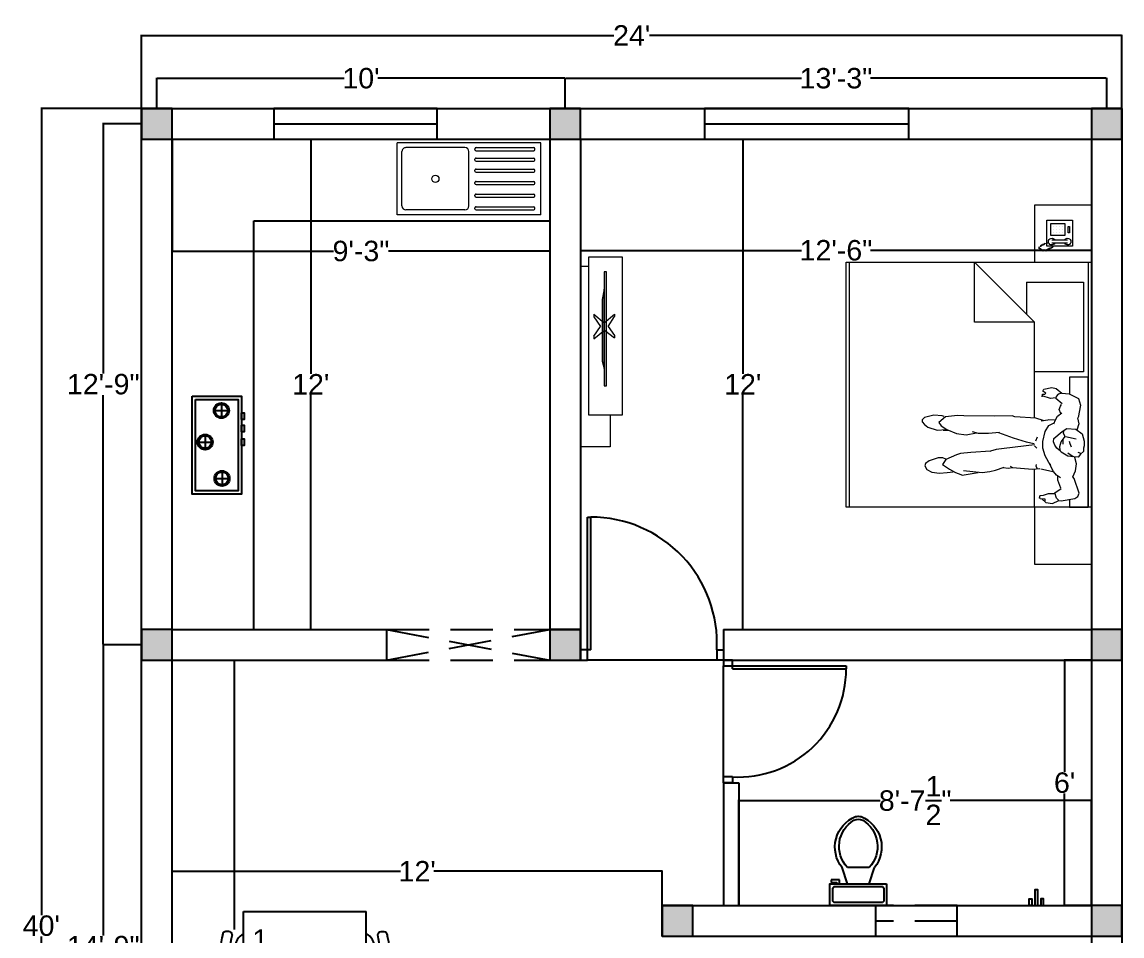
# Model space of a CAD drawing. Header units: inches. Extents: x 131529 to 132823, y 302501 to 303141.
# Drawn here: x 132171.9 to 132494.9, y 302839.6 to 303108 of the extents above; entities that cross this region are included whole.
import ezdxf

# ---------------------------------------------------------------- set-up
doc = ezdxf.new("R2010")
doc.units = ezdxf.units.IN
doc.header["$LTSCALE"] = 50
doc.header["$MEASUREMENT"] = 0
doc.header["$PDMODE"] = 34
doc.header["$PDSIZE"] = -1
doc.linetypes.add('HIDDEN', pattern=[0.375, 0.25, -0.125])
for name, color, linetype in [('column-1', 1, 'Continuous'), ('HATCH', 6, 'Continuous'), ('NOI THAT', 42, 'Continuous'), ('window-1', 32, 'Continuous')]:
    doc.layers.add(name, color=color, linetype=linetype)
for name, color, linetype, lineweight in [('FIXT', 204, 'Continuous', 0), ('FUR', 32, 'Continuous', 15), ('wall', 7, 'Continuous', 30), ('window', 150, 'Continuous', 13)]:
    doc.layers.add(name, color=color, linetype=linetype, lineweight=lineweight)
doc.styles.get("Standard").update_dxf_attribs({"font": 'arial.ttf'})
doc.dimstyles.get("Standard").update_dxf_attribs({"dimtxt": 6, "dimasz": 0.18, "dimexe": 0.18, "dimexo": 0.0625, "dimgap": 0.09, "dimtad": 0, "dimtih": 1, "dimtoh": 1, "dimdec": 1, "dimzin": 0, "dimdsep": 46, "dimlunit": 4, "dimtxsty": 'Standard', "dimcen": 0.09, "dimadec": 0, "dimazin": 0, "dimtfac": 1, "dimtdec": 1, "dimtofl": 0, "dimtmove": 0, "dimatfit": 3, "dimfxl": 1, "dimtolj": 1, "dimtzin": 0, "dimarcsym": 0})

# ---------------------------------------------------------------- blocks, each defined once
blk = doc.blocks.new('*D11')
at = {"color": 0, "lineweight": -2, "transparency": 16777216}
for p, q in [((132206.93, 303082.66), (132206.93, 303104.21)), ((132207.11, 303104.03), (132345.7, 303104.03)), ((132494.75, 303104.03), (132356.16, 303104.03)), ((132494.93, 303082.66), (132494.93, 303104.21))]:
    blk.add_line(p, q, dxfattribs=at)
at = {"color": 0, "transparency": 16777216}
for points in [[(132207.11, 303104.06), (132207.11, 303104), (132206.93, 303104.03)], [(132494.75, 303104.06), (132494.75, 303104), (132494.93, 303104.03)]]:
    blk.add_solid(points, dxfattribs=at)
at = {"layer": 'Defpoints', "color": 0, "transparency": 16777216}
for p in [(132206.93, 303104.03), (132206.93, 303082.59), (132494.93, 303082.59)]:
    blk.add_point(p, dxfattribs=at)
at = {"color": 0, "transparency": 16777216, "insert": (132350.93, 303104.03), "char_height": 6, "attachment_point": 5}
blk.add_mtext("\\A1;24'", dxfattribs=at)
blk = doc.blocks.new('*D12')
at = {"color": 0, "lineweight": -2, "transparency": 16777216}
for p, q in [((132206.87, 303082.59), (132177.37, 303082.59)), ((132177.55, 303082.41), (132177.55, 302845.75)), ((132177.55, 302602.77), (132177.55, 302839.44)), ((132206.87, 302602.59), (132177.37, 302602.59))]:
    blk.add_line(p, q, dxfattribs=at)
at = {"color": 0, "transparency": 16777216}
for points in [[(132177.52, 303082.41), (132177.58, 303082.41), (132177.55, 303082.59)], [(132177.52, 302602.77), (132177.58, 302602.77), (132177.55, 302602.59)]]:
    blk.add_solid(points, dxfattribs=at)
at = {"layer": 'Defpoints', "color": 0, "transparency": 16777216}
for p in [(132206.93, 303082.59), (132177.55, 302602.59), (132206.93, 302602.59)]:
    blk.add_point(p, dxfattribs=at)
at = {"color": 0, "transparency": 16777216, "insert": (132177.55, 302842.59), "char_height": 6, "attachment_point": 5}
blk.add_mtext("\\A1;40'", dxfattribs=at)
blk = doc.blocks.new('c-1')
at = {"true_color": 0x2776bb}
h = blk.add_hatch(color=152, dxfattribs=at)
h.dxf.hatch_style = 1
h.paths.add_polyline_path([(132531.54, 303002.83), (132522.54, 303002.83), (132522.54, 302993.83), (132531.54, 302993.83)])
at = {"layer": 'column-1'}
blk.add_lwpolyline([(132522.54, 303002.83), (132522.54, 302993.83), (132531.54, 302993.83), (132531.54, 303002.83), (132522.54, 303002.83)], dxfattribs=at)
blk = doc.blocks.new('w-1')
at = {"layer": 'window'}
for p, q in [((132593.25, 303036.58), (132545.25, 303036.58)), ((132593.25, 303036.38), (132545.25, 303036.38))]:
    blk.add_line(p, q, dxfattribs=at)
at = {"layer": 'window-1'}
for p, q in [((132545.25, 303041.08), (132545.25, 303032.08)), ((132593.25, 303041.08), (132545.25, 303041.08)), ((132593.25, 303032.08), (132593.25, 303041.08)), ((132545.25, 303032.08), (132593.25, 303032.08))]:
    blk.add_line(p, q, dxfattribs=at)
blk = doc.blocks.new('w-2')
at = {"layer": 'window'}
for p, q in [((132432.31, 303078.09), (132372.31, 303078.09)), ((132432.31, 303077.89), (132372.31, 303077.89))]:
    blk.add_line(p, q, dxfattribs=at)
at = {"layer": 'window-1'}
for p, q in [((132372.31, 303082.59), (132372.31, 303073.59)), ((132432.31, 303082.59), (132372.31, 303082.59)), ((132432.31, 303073.59), (132432.31, 303082.59)), ((132372.31, 303073.59), (132432.31, 303073.59))]:
    blk.add_line(p, q, dxfattribs=at)
blk = doc.blocks.new('v-1')
at = {"layer": 'window', "linetype": 'HIDDEN'}
for p, q in [((132593.25, 302942.29), (132569.25, 302942.29)), ((132593.25, 302942.09), (132569.25, 302942.09))]:
    blk.add_line(p, q, dxfattribs=at)
at = {"layer": 'window-1', "linetype": 'HIDDEN'}
for p, q in [((132569.25, 302946.79), (132569.25, 302937.79)), ((132593.25, 302946.79), (132569.25, 302946.79)), ((132593.25, 302937.79), (132593.25, 302946.79)), ((132569.25, 302937.79), (132593.25, 302937.79))]:
    blk.add_line(p, q, dxfattribs=at)
blk = doc.blocks.new('A$C8c4a38e5')
blk.add_blockref('v-1', (-132593.25, -302937.79))
blk = doc.blocks.new('*U10')
for p, q in [((9.5, -6), (9.5, -2)), ((-8, -8.5), (-8, -8)), ((-7, -8), (-7, -9.5)), ((-4, -8), (-6, -14)), ((4, -8), (6, -14)), ((-10, -8.5), (-8, -8.5)), ((-10, -9.5), (-10, -8.5)), ((-7, -9.5), (-10, -9.5)), ((4, -14), (-4, -14))]:
    blk.add_line(p, q)
blk.add_lwpolyline([(10.5, -8), (10.5, 0), (-10.5, 0), (-10.5, -8)], close=True)
for points in [[(-9.5, -2), (-9.5, -6)], [(8.5, -1), (-8.5, -1)], [(-8.5, -7), (8.5, -7)]]:
    blk.add_lwpolyline(points)
for centre, radius, start, end in [((-8.62, -1.88), 0.884, 81.8699, 188.1301), ((8.62, -1.88), 0.884, 351.8699, 98.1301), ((-8.62, -6.12), 0.884, 171.8699, 278.1301), ((8.62, -6.12), 0.884, 261.8699, 8.1301), ((3.52, -21.58), 12.17, 141.4691, 247.9714), ((4.2, -21.82), 11.33, 136.3677, 238.9468), ((-3.52, -21.58), 12.17, 292.0284, 38.5307), ((-4.2, -21.82), 11.33, 301.053, 43.6321), ((0, -27.88), 4, 245.7318, 294.2682), ((0, -29), 4, 254.8605, 285.1395)]:
    blk.add_arc(centre, radius, start, end)
blk = doc.blocks.new('D1')
at = {"color": 51, "true_color": 0xf7f281}
for p, q in [((-586.56, 32830.65), (-586.56, 32831.65)), ((-586.56, 32831.65), (-584.56, 32831.65)), ((-586.56, 32828.65), (-586.56, 32830.65)), ((-584.56, 32831.65), (-546.56, 32831.65)), ((-584.56, 32828.65), (-584.56, 32831.65)), ((-546.56, 32831.65), (-546.56, 32828.65)), ((-544.56, 32831.65), (-546.56, 32831.65)), ((-544.56, 32830.65), (-544.56, 32831.65)), ((-544.56, 32828.65), (-544.56, 32830.65)), ((-584.56, 32828.65), (-586.56, 32828.65)), ((-547.56, 32828.65), (-547.56, 32789.65)), ((-547.56, 32828.65), (-546.56, 32828.65)), ((-546.56, 32828.65), (-544.56, 32828.65)), ((-546.56, 32828.65), (-546.56, 32789.65)), ((-546.56, 32789.65), (-547.56, 32789.65))]:
    blk.add_line(p, q, dxfattribs=at)
blk.add_arc((-547.56, 32826.7), 37.05, 176.9851, 270, dxfattribs=at)
blk = doc.blocks.new('GFDB')
at = {"color": 0, "linetype": 'Continuous'}
for p, q in [((11360.93, 3800.72), (11360.93, 3800.72)), ((11363.74, 3800.72), (11363.74, 3800.72)), ((11366.55, 3800.72), (11366.55, 3800.72)), ((11369.37, 3800.72), (11369.37, 3800.72)), ((11372.18, 3800.72), (11372.18, 3800.72)), ((11374.99, 3800.72), (11374.99, 3800.72))]:
    blk.add_line(p, q, dxfattribs=at)
at = {"layer": 'HATCH', "linetype": 'Continuous'}
for p, q in [((11359.52, 3800.01), (11359.52, 3800.01)), ((11362.33, 3800.01), (11362.33, 3800.01)), ((11365.15, 3800.01), (11365.15, 3800.01)), ((11367.96, 3800.01), (11367.96, 3800.01)), ((11370.77, 3800.01), (11370.77, 3800.01)), ((11373.58, 3800.01), (11373.58, 3800.01)), ((11360.93, 3799.31), (11360.93, 3799.31)), ((11362.33, 3798.61), (11362.33, 3798.61)), ((11363.74, 3799.31), (11363.74, 3799.31)), ((11365.15, 3798.61), (11365.15, 3798.61)), ((11366.55, 3799.31), (11366.55, 3799.31)), ((11367.96, 3798.61), (11367.96, 3798.61)), ((11369.37, 3799.31), (11369.37, 3799.31)), ((11370.77, 3798.61), (11370.77, 3798.61)), ((11372.18, 3799.31), (11372.18, 3799.31)), ((11373.58, 3798.61), (11373.58, 3798.61))]:
    blk.add_line(p, q, dxfattribs=at)
at = {"layer": 'NOI THAT', "linetype": 'Continuous'}
for p, q in [((11372.18, 3798.35), (11362.6, 3798.35)), ((11366.06, 3798.34), (11368.5, 3798.34)), ((11366.06, 3796.71), (11366.06, 3798.34)), ((11366.06, 3798.04), (11368.43, 3798.04)), ((11366.06, 3797.7), (11368.43, 3797.7)), ((11366.06, 3797.36), (11368.43, 3797.36)), ((11366.06, 3797.02), (11368.43, 3797.02)), ((11366.06, 3796.91), (11368.43, 3796.91)), ((11368.5, 3798.34), (11368.5, 3796.71)), ((11359.01, 3795.01), (11359.01, 3795.04)), ((11375.88, 3795.04), (11375.88, 3795.05))]:
    blk.add_line(p, q, dxfattribs=at)
for points in [[(11359.01, 3795.04), (11359, 3795.04, -0.414214), (11358.1, 3795.94), (11358.1, 3796.68, -0.414214), (11359, 3797.58)], [(11359, 3797.58), (11359.01, 3797.58, -0.414214)], [(11375.78, 3797.58, -0.414214), (11376.68, 3796.68), (11376.68, 3795.94, -0.414214), (11375.78, 3795.04)]]:
    blk.add_lwpolyline(points, format="xyb", dxfattribs=at)
for centre, radius, start, end in [((11362.6, 3802.85), 4.5, 208.5908, 270), ((11372.18, 3802.85), 4.5, 270, 331.4092), ((11367.39, 3834.51), 37.87, 257.1993, 282.8007), ((11367.37, 3831.35), 37.29, 257.0424, 283.4145)]:
    blk.add_arc(centre, radius, start, end, dxfattribs=at)
blk = doc.blocks.new('NGM')
at = {"color": 0, "linetype": 'Continuous'}
for p, q in [((11319.12, 4594.59), (11319.12, 4594.59)), ((11317.72, 4592.48), (11317.72, 4592.48)), ((11320.53, 4592.48), (11320.53, 4592.48)), ((11323.34, 4592.48), (11323.34, 4592.48)), ((11326.15, 4592.48), (11326.15, 4592.48)), ((11328.97, 4592.48), (11328.97, 4592.48)), ((11331.78, 4592.48), (11331.78, 4592.48)), ((11350.21, 4592.48), (11350.21, 4592.48)), ((11353.02, 4592.48), (11353.02, 4592.48)), ((11355.84, 4592.48), (11355.84, 4592.48)), ((11358.65, 4592.48), (11358.65, 4592.48)), ((11361.46, 4592.48), (11361.46, 4592.48)), ((11364.27, 4592.48), (11364.27, 4592.48)), ((11317.72, 4559.53), (11317.72, 4559.53)), ((11320.53, 4559.53), (11320.53, 4559.53)), ((11323.34, 4559.53), (11323.34, 4559.53)), ((11326.15, 4559.53), (11326.15, 4559.53)), ((11328.97, 4559.53), (11328.97, 4559.53)), ((11331.78, 4559.53), (11331.78, 4559.53)), ((11319.12, 4557.42), (11319.12, 4557.42))]:
    blk.add_line(p, q, dxfattribs=at)
at = {"layer": 'HATCH', "linetype": 'Continuous'}
for p, q in [((11319.12, 4593.18), (11319.12, 4593.18)), ((11320.53, 4593.89), (11320.53, 4593.89)), ((11321.93, 4594.59), (11321.93, 4594.59)), ((11321.93, 4593.18), (11321.93, 4593.18)), ((11323.34, 4593.89), (11323.34, 4593.89)), ((11324.75, 4594.59), (11324.75, 4594.59)), ((11324.75, 4593.18), (11324.75, 4593.18)), ((11326.15, 4593.89), (11326.15, 4593.89)), ((11327.56, 4594.59), (11327.56, 4594.59)), ((11327.56, 4593.18), (11327.56, 4593.18)), ((11328.97, 4593.89), (11328.97, 4593.89)), ((11330.37, 4594.59), (11330.37, 4594.59)), ((11330.37, 4593.18), (11330.37, 4593.18)), ((11331.78, 4593.89), (11331.78, 4593.89)), ((11333.18, 4593.18), (11333.18, 4593.18)), ((11348.81, 4593.18), (11348.81, 4593.18)), ((11350.21, 4593.89), (11350.21, 4593.89)), ((11351.62, 4594.59), (11351.62, 4594.59)), ((11351.62, 4593.18), (11351.62, 4593.18)), ((11353.02, 4593.89), (11353.02, 4593.89)), ((11354.43, 4594.59), (11354.43, 4594.59)), ((11354.43, 4593.18), (11354.43, 4593.18)), ((11355.84, 4593.89), (11355.84, 4593.89)), ((11357.24, 4594.59), (11357.24, 4594.59)), ((11357.24, 4593.18), (11357.24, 4593.18)), ((11358.65, 4593.89), (11358.65, 4593.89)), ((11360.06, 4594.59), (11360.06, 4594.59)), ((11360.06, 4593.18), (11360.06, 4593.18)), ((11361.46, 4593.89), (11361.46, 4593.89)), ((11362.87, 4594.59), (11362.87, 4594.59)), ((11362.87, 4593.18), (11362.87, 4593.18)), ((11319.12, 4558.82), (11319.12, 4558.82)), ((11320.53, 4558.12), (11320.53, 4558.12)), ((11321.93, 4558.82), (11321.93, 4558.82)), ((11323.34, 4558.12), (11323.34, 4558.12)), ((11324.75, 4558.82), (11324.75, 4558.82)), ((11326.15, 4558.12), (11326.15, 4558.12)), ((11327.56, 4558.82), (11327.56, 4558.82)), ((11328.97, 4558.12), (11328.97, 4558.12)), ((11330.37, 4558.82), (11330.37, 4558.82)), ((11331.78, 4558.12), (11331.78, 4558.12)), ((11333.18, 4558.82), (11333.18, 4558.82)), ((11321.93, 4557.42), (11321.93, 4557.42)), ((11324.75, 4557.42), (11324.75, 4557.42)), ((11327.56, 4557.42), (11327.56, 4557.42)), ((11330.37, 4557.42), (11330.37, 4557.42))]:
    blk.add_line(p, q, dxfattribs=at)
at = {"layer": 'NOI THAT', "linetype": 'Continuous'}
for p, q in [((11316.82, 4598.16), (11316.82, 4598.15)), ((11324.21, 4594.86), (11324.21, 4596.49)), ((11326.65, 4596.28), (11324.28, 4596.28)), ((11326.65, 4596.17), (11324.28, 4596.17)), ((11326.65, 4596.49), (11326.65, 4594.86)), ((11333.7, 4598.18), (11333.7, 4598.16)), ((11348.29, 4598.18), (11348.29, 4598.16)), ((11355.34, 4596.49), (11355.34, 4594.86)), ((11355.34, 4596.28), (11357.71, 4596.28)), ((11355.34, 4596.17), (11357.71, 4596.17)), ((11357.78, 4594.86), (11357.78, 4596.49)), ((11365.17, 4598.16), (11365.17, 4598.15)), ((11320.53, 4594.85), (11330.11, 4594.85)), ((11326.65, 4594.86), (11324.21, 4594.86)), ((11326.65, 4595.83), (11324.28, 4595.83)), ((11326.65, 4595.49), (11324.28, 4595.49)), ((11326.65, 4595.15), (11324.28, 4595.15)), ((11361.46, 4594.85), (11351.88, 4594.85)), ((11355.34, 4595.83), (11357.71, 4595.83)), ((11355.34, 4595.49), (11357.71, 4595.49)), ((11355.34, 4595.15), (11357.71, 4595.15)), ((11355.34, 4594.86), (11357.78, 4594.86)), ((11320.53, 4557.16), (11330.11, 4557.16)), ((11326.65, 4557.15), (11324.21, 4557.15)), ((11324.21, 4557.15), (11324.21, 4555.52)), ((11326.65, 4556.85), (11324.28, 4556.85)), ((11326.65, 4556.51), (11324.28, 4556.51)), ((11326.65, 4556.17), (11324.28, 4556.17)), ((11326.65, 4555.83), (11324.28, 4555.83)), ((11326.65, 4555.72), (11324.28, 4555.72)), ((11326.65, 4555.52), (11326.65, 4557.15)), ((11316.82, 4553.85), (11316.82, 4553.86)), ((11333.7, 4553.82), (11333.7, 4553.85))]:
    blk.add_line(p, q, dxfattribs=at)
at = {"layer": 'NOI THAT'}
for p, q in [((11310.62, 4559.5), (11310.62, 4592.5)), ((11310.62, 4592.5), (11371.37, 4592.5)), ((11371.37, 4592.5), (11371.37, 4559.5)), ((11310.62, 4559.5), (11371.37, 4559.5))]:
    blk.add_line(p, q, dxfattribs=at)
at = {"layer": 'NOI THAT', "linetype": 'Continuous'}
for points in [[(11316.93, 4595.61, -0.414214), (11316.03, 4596.51), (11316.03, 4597.26, -0.414214), (11316.93, 4598.16)], [(11333.7, 4598.16), (11333.71, 4598.16, -0.414214), (11334.61, 4597.26), (11334.61, 4596.51, -0.414214), (11333.71, 4595.61)], [(11348.29, 4598.16), (11348.28, 4598.16, 0.414214), (11347.38, 4597.26), (11347.38, 4596.51, 0.414214), (11348.28, 4595.61)], [(11365.06, 4595.61, 0.414214), (11365.96, 4596.51), (11365.96, 4597.26, 0.414214), (11365.06, 4598.16)], [(11333.71, 4595.61), (11333.7, 4595.61, -0.414214)], [(11348.28, 4595.61), (11348.29, 4595.61, 0.414214)], [(11316.93, 4556.39, 0.414214), (11316.03, 4555.49), (11316.03, 4554.75, 0.414214), (11316.93, 4553.85)], [(11333.7, 4553.85), (11333.71, 4553.85, 0.414214), (11334.61, 4554.75), (11334.61, 4555.49, 0.414214), (11333.71, 4556.39)], [(11333.71, 4556.39), (11333.7, 4556.39, 0.414214)]]:
    blk.add_lwpolyline(points, format="xyb", dxfattribs=at)
for centre, radius, start, end in [((11325.34, 4561.84), 37.29, 77.0424, 103.4145), ((11356.65, 4561.84), 37.29, 76.5855, 102.9576), ((11325.32, 4558.68), 37.87, 77.1993, 102.8007), ((11356.67, 4558.68), 37.87, 77.1993, 102.8007), ((11320.53, 4590.35), 4.5, 90, 151.4092), ((11330.11, 4590.35), 4.5, 28.5908, 90), ((11351.88, 4590.35), 4.5, 90, 151.4092), ((11361.46, 4590.35), 4.5, 28.5908, 90), ((11320.53, 4561.66), 4.5, 208.5908, 270), ((11330.11, 4561.66), 4.5, 270, 331.4092), ((11325.32, 4593.32), 37.87, 257.1993, 282.8007), ((11325.34, 4590.16), 37.29, 256.5855, 282.9576)]:
    blk.add_arc(centre, radius, start, end, dxfattribs=at)
at = {"layer": 'wall'}
blk.add_blockref('GFDB', (-10.72, 758.81), dxfattribs=at)
blk = doc.blocks.new('sgsgss')
at = {"layer": 'FUR', "color": 252, "true_color": 0x939598}
for p, q in [((11957.94, -4210.38), (11961.19, -4214.43)), ((11957.94, -4210.38), (11958.88, -4210.38)), ((11958.88, -4210.38), (11962.62, -4213.03)), ((11966.37, -4210.38), (11962.62, -4213.03)), ((11967.34, -4210.38), (11964.01, -4214.46)), ((11966.37, -4210.38), (11967.34, -4210.38)), ((11961.19, -4214.43), (11957.86, -4218.36)), ((11964.01, -4214.46), (11966.96, -4218.36)), ((11957.86, -4218.36), (11958.84, -4218.36)), ((11962.58, -4215.86), (11958.84, -4218.36)), ((11962.58, -4215.86), (11966.01, -4218.36)), ((11966.01, -4218.36), (11966.96, -4218.36))]:
    blk.add_line(p, q, dxfattribs=at)
blk = doc.blocks.new('fgggdg')
at = {"layer": 'wall'}
h = blk.add_hatch(color=256, dxfattribs=at)
h.dxf.hatch_style = 1
h.paths.add_polyline_path([(11973.99, -4187.13), (11973.99, -4187.82), (12008.84, -4187.82), (12008.84, -4187.13)])
h.paths.add_polyline_path([(11982.49, -4186.44), (11979.25, -4187.13), (12003.58, -4187.13), (12001.29, -4186.44)])
at = {"layer": 'FUR', "color": 30, "true_color": 0xf26722}
for points in [[(11973.99, -4187.13), (12008.84, -4187.13), (12008.84, -4187.82), (11973.99, -4187.82)], [(11982.49, -4186.44), (12001.29, -4186.44), (12003.58, -4187.13), (11979.25, -4187.13)]]:
    blk.add_lwpolyline(points, close=True, dxfattribs=at)
at = {"layer": 'wall', "color": 252, "true_color": 0x939598, "xscale": 0.8, "yscale": 0.8, "zscale": 0.8}
blk.add_blockref('sgsgss', (2420.61, -815.59), dxfattribs=at)
blk = doc.blocks.new('VD')
at = {"layer": 'FUR', "ltscale": 0.5}
for p, q in [((26105.8, -1675.93), (26105.8, -1666.58)), ((26105.8, -1666.58), (26114.49, -1666.58)), ((26114.49, -1719.66), (26114.49, -1666.58)), ((26114.49, -1719.66), (26112.03, -1719.66))]:
    blk.add_line(p, q, dxfattribs=at)
blk.add_lwpolyline([(26112.03, -1722.34), (26102.31, -1722.34), (26102.31, -1675.93), (26112.03, -1675.93)], close=True, dxfattribs=at)
blk = doc.blocks.new('A$C37C667C8')
for p, q in [((0, 80.05), (16.7, 80.05)), ((0, 63.35), (0, 80.05)), ((16.7, 80.05), (16.7, 63.35)), ((16.7, 80.05), (88.68, 80.05)), ((16.7, 80.05), (16.7, 8.05)), ((88.68, 79.12), (16.7, 79.12)), ((33.07, 77.73), (32.24, 76.87)), ((33.99, 77.75), (33.07, 77.73)), ((34.68, 77.96), (33.99, 77.75)), ((36.08, 77.92), (34.68, 77.96)), ((38.27, 77.31), (36.08, 77.92)), ((56.47, 77.7), (56.47, 63.35)), ((82.81, 77.7), (56.47, 77.7)), ((82.81, 61), (82.81, 77.7)), ((88.68, 8.05), (88.68, 80.05)), ((88.68, 80.05), (105.38, 80.05)), ((88.68, 63.35), (88.68, 80.05)), ((105.38, 80.05), (105.38, 63.35)), ((18.55, 71.18), (19.24, 75.24)), ((19.24, 75.24), (19.82, 76.05)), ((19.82, 76.05), (20.85, 76.48)), ((20.85, 76.48), (25.15, 75.02)), ((25.15, 75.02), (25.58, 74.61)), ((25.58, 74.61), (27.41, 75.44)), ((27.41, 75.44), (29.42, 75.67)), ((29.42, 75.67), (31.24, 75.22)), ((32.24, 76.87), (31.41, 76.19)), ((31.41, 76.19), (31.49, 74.92)), ((31.49, 74.92), (31.72, 73.11)), ((32.68, 73.1), (31.58, 74.7)), ((32.43, 76.94), (32.74, 76.22)), ((37.49, 72.43), (36.78, 75.58)), ((39.57, 75.46), (38.27, 77.31)), ((41.19, 76.34), (39.32, 75.82)), ((39.75, 72.88), (39.57, 75.46)), ((42.89, 76.01), (41.19, 76.34)), ((46.62, 76.89), (43.06, 76.21)), ((48.63, 76.27), (46.62, 76.89)), ((49.95, 73.52), (48.63, 76.27)), ((93.36, 74.52), (93.36, 67)), ((100.97, 74.52), (93.36, 74.52)), ((100.97, 67), (100.97, 74.52)), ((18.69, 70.46), (18.55, 71.18)), ((20.89, 69.3), (22.17, 71.2)), ((22.23, 71.12), (24.66, 70.17)), ((31.72, 73.11), (32.85, 71.2)), ((32.85, 71.2), (33.46, 70.92)), ((34.28, 74.24), (35.33, 73.8)), ((34.55, 70.83), (35.87, 71.22)), ((35.18, 71.74), (36.51, 71.73)), ((35.33, 73.8), (36.01, 73.6)), ((35.87, 71.22), (37.47, 72.39)), ((36.86, 69.08), (38.92, 71.45)), ((37.47, 72.39), (38.37, 71.86)), ((38.37, 71.86), (39.02, 71.93)), ((38.92, 71.45), (39.75, 72.88)), ((43.38, 70.11), (44.44, 71.34)), ((44.21, 71.09), (45.38, 70.59)), ((46.33, 70.97), (46.86, 71.27)), ((47.05, 71.47), (48.56, 69.61)), ((50.19, 71.35), (49.85, 70.32)), ((50.19, 71.35), (49.95, 73.52)), ((51.56, 69.69), (50.19, 71.35)), ((94.21, 73.07), (94.21, 68.43)), ((95.14, 73.07), (95.14, 68.43)), ((96.51, 72.22), (96.51, 68.16)), ((99.99, 72.22), (96.51, 72.22)), ((99.12, 73.67), (97.23, 73.67)), ((97.23, 73.67), (97.23, 73.24)), ((97.23, 73.24), (99.12, 73.24)), ((97.38, 71.5), (97.38, 71.5)), ((98.25, 71.5), (98.25, 71.5)), ((99.12, 73.24), (99.12, 73.67)), ((99.12, 71.5), (99.12, 71.5)), ((99.99, 68.16), (99.99, 72.22)), ((17.81, 68.68), (18.69, 70.46)), ((18.1, 66.64), (17.81, 68.68)), ((18.75, 70.43), (19.32, 69.85)), ((19.32, 69.85), (20.89, 69.3)), ((20.62, 69.35), (20.66, 67.41)), ((24.66, 70.17), (25.76, 70.18)), ((25.3, 70.98), (26.05, 69.84)), ((26.05, 69.84), (27.22, 68.97)), ((27.64, 66.56), (27.16, 68.78)), ((27.22, 68.97), (28.45, 68.27)), ((28.45, 68.27), (29.42, 67.99)), ((28.93, 68.1), (31.8, 66.47)), ((33.16, 71), (34.02, 69.9)), ((33.46, 70.92), (34.55, 70.83)), ((34.02, 69.9), (34.95, 69.32)), ((34.95, 69.32), (35.85, 68.97)), ((35.85, 68.97), (36.86, 69.08)), ((40.66, 67.58), (41.36, 68.92)), ((41.16, 69.04), (42.36, 69.48)), ((42.2, 69.19), (42.36, 67.38)), ((42.36, 69.48), (43.38, 70.11)), ((45.38, 70.59), (46.33, 70.97)), ((49.15, 69.72), (48.56, 69.61)), ((48.81, 69.64), (48.57, 68.05)), ((48.57, 68.05), (49.4, 65.63)), ((49.85, 70.32), (49.15, 69.72)), ((51.33, 66.06), (51.87, 68.46)), ((51.87, 68.46), (51.56, 69.69)), ((92.9, 67.95), (92.34, 67.76)), ((93.08, 68.32), (92.53, 68.13)), ((93.27, 68.69), (92.71, 68.51)), ((96.51, 68.16), (99.99, 68.16)), ((97.38, 70.63), (97.38, 70.63)), ((97.38, 69.76), (97.38, 69.76)), ((97.38, 68.89), (97.38, 68.89)), ((98.25, 70.63), (98.25, 70.63)), ((98.25, 69.76), (98.25, 69.76)), ((98.25, 68.89), (98.25, 68.89)), ((99.12, 70.63), (99.12, 70.63)), ((99.12, 69.76), (99.12, 69.76)), ((99.12, 68.89), (99.12, 68.89)), ((19.03, 65.61), (18.1, 66.64)), ((19.11, 66.4), (18.58, 66.41)), ((19.24, 65.01), (19.11, 66.4)), ((19.24, 65.01), (19.44, 64.73)), ((20.02, 64.94), (19.44, 64.73)), ((20.09, 65.86), (20.02, 64.94)), ((20.66, 67.41), (20.09, 65.86)), ((27.96, 65.17), (27.64, 66.56)), ((27.9, 62.76), (28.09, 64.94)), ((31.8, 66.47), (33.99, 65.79)), ((33.99, 65.79), (35.99, 65.84)), ((35.99, 65.84), (38.93, 66.45)), ((38.93, 66.45), (40.66, 67.58)), ((42.29, 67.25), (41.92, 65.31)), ((42.13, 65.94), (42.85, 63.76)), ((49.14, 65.56), (49.9, 65.75)), ((49.88, 66.38), (50.17, 66.71)), ((49.9, 65.75), (49.88, 66.38)), ((50.17, 66.71), (50.8, 65.8)), ((50.8, 65.8), (51.33, 66.06)), ((92.34, 66.84), (91.78, 66.65)), ((92.34, 66.46), (91.78, 66.28)), ((92.34, 66.09), (91.78, 65.91)), ((92.34, 65.72), (91.78, 65.54)), ((92.53, 67.21), (91.97, 67.02)), ((92.53, 65.35), (91.97, 65.17)), ((92.71, 67.58), (92.16, 67.39)), ((92.71, 64.98), (92.16, 64.79)), ((93.15, 64.72), (92.59, 64.53)), ((93.64, 65.17), (93.08, 64.98)), ((93.83, 65.54), (93.27, 65.35)), ((93.36, 67), (100.97, 67)), ((94.01, 65.91), (93.45, 65.72)), ((94.2, 66.28), (93.64, 66.09)), ((94.35, 67.52), (94.01, 66.46)), ((16.7, 63.35), (0, 63.35)), ((16.7, 63.35), (27.95, 63.35)), ((28.34, 56.92), (27.9, 62.76)), ((28.05, 64.16), (28.77, 63.87)), ((28.77, 63.87), (29.2, 63.99)), ((35, 63.31), (33.88, 54.48)), ((34.7, 63.39), (34.04, 64.06)), ((35.91, 60.88), (35.37, 63.29)), ((37.24, 64.17), (36.04, 63.66)), ((42.85, 63.76), (43.23, 57.61)), ((42.88, 63.35), (71.06, 63.35)), ((88.68, 45.73), (71.06, 63.35)), ((71.06, 63.35), (71.06, 45.73)), ((105.38, 63.35), (88.68, 63.35)), ((37.03, 57.11), (35.91, 60.88)), ((82.81, 61), (73.41, 61)), ((28.12, 55.63), (28.39, 56.92)), ((28.33, 54.19), (28.12, 55.63)), ((28.77, 56.25), (28.34, 56.92)), ((38.65, 52.74), (37.03, 57.11)), ((43.23, 57.61), (43.49, 56.77)), ((43.49, 56.77), (43.43, 51.68)), ((27.21, 50.23), (27.53, 51.93)), ((27.53, 51.93), (28.44, 54.43)), ((33.64, 52.06), (33.15, 50.41)), ((33.88, 54.48), (33.64, 52.06)), ((38.4, 49.82), (38.73, 53.11)), ((26.9, 48), (27.21, 50.23)), ((33.15, 50.41), (32.77, 44.62)), ((33.15, 50.41), (32.98, 50.32)), ((38.41, 46.85), (38.4, 49.82)), ((43.43, 51.68), (43.52, 42.62)), ((26.06, 42.11), (26.92, 46.79)), ((27.5, 42.5), (26.9, 48)), ((37.91, 43.24), (38.48, 46.32)), ((38.94, 45.09), (38.41, 46.85)), ((71.06, 45.73), (88.68, 45.73)), ((26.31, 41.7), (26.06, 42.11)), ((32.77, 44.62), (32.47, 41.65)), ((38.3, 40.45), (37.91, 43.24)), ((43.52, 42.62), (43.61, 40.76)), ((26.9, 40.14), (26.31, 41.7)), ((26.83, 37.72), (27.09, 39.42)), ((27.83, 38.4), (26.9, 40.14)), ((32.02, 40.43), (30.71, 37.36)), ((32.47, 41.65), (32.02, 40.43)), ((39.52, 37.58), (38.3, 40.45)), ((43.61, 40.76), (43.21, 37.21)), ((26.64, 35.48), (26.83, 37.72)), ((29.21, 36.33), (27.83, 38.4)), ((30.71, 37.36), (29.21, 36.33)), ((30.82, 37.32), (31.21, 36.42)), ((31.21, 36.42), (31.17, 35.04)), ((39.31, 36.49), (39.22, 38.29)), ((39.34, 34.74), (39.47, 37.43)), ((40.58, 35.91), (39.52, 37.58)), ((41.56, 35.27), (40.58, 35.91)), ((43.21, 37.21), (41.56, 35.27)), ((43.28, 36.81), (43.54, 36.22)), ((43.54, 36.22), (43.76, 33.81)), ((26.93, 33.19), (26.64, 35.48)), ((27.74, 31.76), (26.93, 33.19)), ((30.32, 32.38), (29.56, 31.31)), ((31.17, 35.04), (30.32, 32.38)), ((40.18, 31.98), (39.34, 34.74)), ((43.76, 33.81), (42.98, 31.01)), ((28.84, 31.12), (27.74, 31.76)), ((29.56, 31.31), (28.84, 31.12)), ((40.93, 31.03), (40.18, 31.98)), ((41.79, 30.37), (40.93, 31.03)), ((42.34, 30.39), (41.79, 30.37)), ((42.98, 31.01), (42.34, 30.39)), ((16.7, 8.98), (88.68, 8.98)), ((16.7, 8.05), (88.68, 8.05))]:
    blk.add_line(p, q)
blk.add_lwpolyline([(18.96, 73.59), (16.7, 73.59), (16.7, 79.12), (54.87, 79.12), (54.87, 73.59), (49.92, 73.59)])
for centre, start, end in [((94.67, 73.07), 298.4915, 241.5085), ((94.67, 68.43), 118.4915, 61.5085)]:
    blk.add_arc(centre, 0.972, start, end)
blk = doc.blocks.new('FIX_02')
for p, q in [((-450, 0), (450, 0)), ((450, 0), (450, -450)), ((-450, 0), (-450, -450)), ((-412.8, -37), (-412.8, -42.2)), ((-44.5, -30), (-405.8, -30)), ((-44.5, -49.2), (-405.8, -49.2)), ((-37.5, -37), (-37.5, -42.2)), ((0, -55), (0, -395)), ((25, -30), (395, -30)), ((420, -55), (420, -395)), ((-412.8, -117.3), (-412.8, -122.5)), ((-44.5, -110.3), (-405.8, -110.3)), ((-44.5, -129.5), (-405.8, -129.5)), ((-37.5, -117.3), (-37.5, -122.5)), ((-412.8, -196.1), (-412.8, -201.4)), ((-44.5, -189.1), (-405.8, -189.1)), ((-37.5, -196.1), (-37.5, -201.4)), ((-412.8, -273.1), (-412.8, -278.3)), ((-44.5, -208.4), (-405.8, -208.4)), ((-44.5, -266.1), (-405.8, -266.1)), ((-37.5, -273.1), (-37.5, -278.3)), ((-412.8, -342.4), (-412.8, -347.6)), ((-44.5, -285.3), (-405.8, -285.3)), ((-44.5, -335.4), (-405.8, -335.4)), ((-37.5, -342.4), (-37.5, -347.6)), ((-412.8, -407.8), (-412.8, -413)), ((-44.5, -354.6), (-405.8, -354.6)), ((-44.5, -400.8), (-405.8, -400.8)), ((-37.5, -407.8), (-37.5, -413)), ((-450, -450), (450, -450)), ((-44.5, -420), (-405.8, -420)), ((25, -420), (395, -420))]:
    blk.add_line(p, q)
blk.add_circle((210.3, -224.6), 22.5)
for centre, radius, start, end in [((-405.8, -37), 7, 90, 180), ((-405.8, -42.2), 7, 180, 270), ((-44.5, -37), 7, 0, 90), ((-44.5, -42.2), 7, 270, 0), ((25, -55), 25, 90, 180), ((395, -55), 25, 0, 90), ((-405.8, -117.3), 7, 90, 180), ((-405.8, -122.5), 7, 180, 270), ((-44.5, -117.3), 7, 0, 90), ((-44.5, -122.5), 7, 270, 0), ((-405.8, -196.1), 7, 90, 180), ((-405.8, -201.4), 7, 180, 270), ((-44.5, -196.1), 7, 0, 90), ((-44.5, -201.4), 7, 270, 0), ((-405.8, -273.1), 7, 90, 180), ((-44.5, -273.1), 7, 0, 90), ((-405.8, -278.3), 7, 180, 270), ((-405.8, -342.4), 7, 90, 180), ((-44.5, -278.3), 7, 270, 0), ((-44.5, -342.4), 7, 0, 90), ((-405.8, -347.6), 7, 180, 270), ((-405.8, -407.8), 7, 90, 180), ((-405.8, -413), 7, 180, 270), ((-44.5, -347.6), 7, 270, 0), ((-44.5, -407.8), 7, 0, 90), ((-44.5, -413), 7, 270, 0), ((25, -395), 25, 180, 270), ((395, -395), 25, 270, 0)]:
    blk.add_arc(centre, radius, start, end)
blk = doc.blocks.new('*D18')
at = {"color": 0, "lineweight": -2, "transparency": 16777216}
for p, q in [((132215.93, 303073.53), (132215.93, 303040.51)), ((132326.93, 303073.53), (132326.93, 303040.51)), ((132216.11, 303040.69), (132263.37, 303040.69)), ((132326.75, 303040.69), (132279.5, 303040.69))]:
    blk.add_line(p, q, dxfattribs=at)
at = {"color": 0, "transparency": 16777216}
for points in [[(132216.11, 303040.72), (132216.11, 303040.66), (132215.93, 303040.69)], [(132326.75, 303040.72), (132326.75, 303040.66), (132326.93, 303040.69)]]:
    blk.add_solid(points, dxfattribs=at)
at = {"layer": 'Defpoints', "color": 0, "transparency": 16777216}
for p in [(132215.93, 303073.59), (132326.93, 303073.59), (132326.93, 303040.69)]:
    blk.add_point(p, dxfattribs=at)
at = {"color": 0, "transparency": 16777216, "insert": (132271.43, 303040.69), "char_height": 6, "attachment_point": 5}
blk.add_mtext('\\A1;9\'-3"', dxfattribs=at)
blk = doc.blocks.new('*D19')
at = {"color": 0, "lineweight": -2, "transparency": 16777216}
for p, q in [((132215.99, 303073.59), (132256.86, 303073.59)), ((132256.68, 303073.41), (132256.68, 303004.7)), ((132256.68, 302929.77), (132256.68, 302998.49)), ((132215.99, 302929.59), (132256.86, 302929.59))]:
    blk.add_line(p, q, dxfattribs=at)
at = {"color": 0, "transparency": 16777216}
for points in [[(132256.65, 303073.41), (132256.71, 303073.41), (132256.68, 303073.59)], [(132256.65, 302929.77), (132256.71, 302929.77), (132256.68, 302929.59)]]:
    blk.add_solid(points, dxfattribs=at)
at = {"layer": 'Defpoints', "color": 0, "transparency": 16777216}
for p in [(132215.93, 303073.59), (132215.93, 302929.59), (132256.68, 302929.59)]:
    blk.add_point(p, dxfattribs=at)
at = {"color": 0, "transparency": 16777216, "insert": (132256.68, 303001.59), "char_height": 6, "attachment_point": 5}
blk.add_mtext("\\A1;12'", dxfattribs=at)
blk = doc.blocks.new('*D20')
at = {"color": 0, "lineweight": -2, "transparency": 16777216}
for p, q in [((132215.99, 302920.59), (132234.35, 302920.59)), ((132234.17, 302920.41), (132234.17, 302841.46)), ((132234.17, 302748.27), (132234.17, 302827.23)), ((132215.99, 302748.09), (132234.35, 302748.09))]:
    blk.add_line(p, q, dxfattribs=at)
at = {"color": 0, "transparency": 16777216}
for points in [[(132234.14, 302920.41), (132234.2, 302920.41), (132234.17, 302920.59)], [(132234.14, 302748.27), (132234.2, 302748.27), (132234.17, 302748.09)]]:
    blk.add_solid(points, dxfattribs=at)
at = {"layer": 'Defpoints', "color": 0, "transparency": 16777216}
for p in [(132215.93, 302920.59), (132234.17, 302920.59), (132215.93, 302748.09)]:
    blk.add_point(p, dxfattribs=at)
at = {"color": 0, "transparency": 16777216, "insert": (132234.17, 302834.34), "char_height": 6, "attachment_point": 5}
blk.add_mtext('\\A1;14\'-4{\\H1x;\\S1/2;}"', dxfattribs=at)
blk = doc.blocks.new('*D21')
at = {"color": 0, "lineweight": -2, "transparency": 16777216}
for p, q in [((132215.93, 302852.75), (132215.93, 302858.79)), ((132216.11, 302858.61), (132283.03, 302858.61)), ((132359.75, 302858.61), (132292.83, 302858.61)), ((132359.93, 302848.66), (132359.93, 302858.79))]:
    blk.add_line(p, q, dxfattribs=at)
at = {"color": 0, "transparency": 16777216}
for points in [[(132216.11, 302858.64), (132216.11, 302858.58), (132215.93, 302858.61)], [(132359.75, 302858.64), (132359.75, 302858.58), (132359.93, 302858.61)]]:
    blk.add_solid(points, dxfattribs=at)
at = {"layer": 'Defpoints', "color": 0, "transparency": 16777216}
for p in [(132359.93, 302858.61), (132215.93, 302852.69), (132359.93, 302848.59)]:
    blk.add_point(p, dxfattribs=at)
at = {"color": 0, "transparency": 16777216, "insert": (132287.93, 302858.61), "char_height": 6, "attachment_point": 5}
blk.add_mtext("\\A1;12'", dxfattribs=at)
blk = doc.blocks.new('*D24')
at = {"color": 0, "lineweight": -2, "transparency": 16777216}
for p, q in [((132485.87, 302920.59), (132477.9, 302920.59)), ((132478.08, 302920.41), (132478.08, 302887.75)), ((132478.08, 302848.77), (132478.08, 302881.44)), ((132485.87, 302848.59), (132477.9, 302848.59))]:
    blk.add_line(p, q, dxfattribs=at)
at = {"color": 0, "transparency": 16777216}
for points in [[(132478.05, 302920.41), (132478.11, 302920.41), (132478.08, 302920.59)], [(132478.05, 302848.77), (132478.11, 302848.77), (132478.08, 302848.59)]]:
    blk.add_solid(points, dxfattribs=at)
at = {"layer": 'Defpoints', "color": 0, "transparency": 16777216}
for p in [(132485.93, 302920.59), (132478.08, 302848.59), (132485.93, 302848.59)]:
    blk.add_point(p, dxfattribs=at)
at = {"color": 0, "transparency": 16777216, "insert": (132478.08, 302884.59), "char_height": 6, "attachment_point": 5}
blk.add_mtext("\\A1;6'", dxfattribs=at)
blk = doc.blocks.new('*D25')
at = {"color": 0, "lineweight": -2, "transparency": 16777216}
for p, q in [((132382.43, 302848.66), (132382.43, 302879.54)), ((132382.61, 302879.36), (132423.93, 302879.36)), ((132485.75, 302879.36), (132444.44, 302879.36)), ((132485.93, 302848.66), (132485.93, 302879.54))]:
    blk.add_line(p, q, dxfattribs=at)
at = {"color": 0, "transparency": 16777216}
for points in [[(132382.61, 302879.39), (132382.61, 302879.33), (132382.43, 302879.36)], [(132485.75, 302879.39), (132485.75, 302879.33), (132485.93, 302879.36)]]:
    blk.add_solid(points, dxfattribs=at)
at = {"layer": 'Defpoints', "color": 0, "transparency": 16777216}
for p in [(132382.43, 302879.36), (132382.43, 302848.59), (132485.93, 302848.59)]:
    blk.add_point(p, dxfattribs=at)
at = {"color": 0, "transparency": 16777216, "insert": (132434.18, 302879.36), "char_height": 6, "attachment_point": 5}
blk.add_mtext('\\A1;8\'-7{\\H1x;\\S1/2;}"', dxfattribs=at)
blk = doc.blocks.new('*D26')
at = {"color": 0, "lineweight": -2, "transparency": 16777216}
for p, q in [((132335.99, 303073.59), (132383.73, 303073.59)), ((132383.55, 303073.41), (132383.55, 303004.7)), ((132383.55, 302929.77), (132383.55, 302998.49)), ((132377.99, 302929.59), (132383.73, 302929.59))]:
    blk.add_line(p, q, dxfattribs=at)
at = {"color": 0, "transparency": 16777216}
for points in [[(132383.52, 303073.41), (132383.58, 303073.41), (132383.55, 303073.59)], [(132383.52, 302929.77), (132383.58, 302929.77), (132383.55, 302929.59)]]:
    blk.add_solid(points, dxfattribs=at)
at = {"layer": 'Defpoints', "color": 0, "transparency": 16777216}
for p in [(132335.93, 303073.59), (132377.93, 302929.59), (132383.55, 302929.59)]:
    blk.add_point(p, dxfattribs=at)
at = {"color": 0, "transparency": 16777216, "insert": (132383.55, 303001.59), "char_height": 6, "attachment_point": 5}
blk.add_mtext("\\A1;12'", dxfattribs=at)
blk = doc.blocks.new('*D27')
at = {"color": 0, "lineweight": -2, "transparency": 16777216}
for p, q in [((132335.93, 303056.69), (132335.93, 303040.73)), ((132485.93, 303056.69), (132485.93, 303040.73)), ((132336.11, 303040.91), (132400.82, 303040.91)), ((132485.75, 303040.91), (132421.04, 303040.91))]:
    blk.add_line(p, q, dxfattribs=at)
at = {"color": 0, "transparency": 16777216}
for points in [[(132336.11, 303040.94), (132336.11, 303040.88), (132335.93, 303040.91)], [(132485.75, 303040.94), (132485.75, 303040.88), (132485.93, 303040.91)]]:
    blk.add_solid(points, dxfattribs=at)
at = {"layer": 'Defpoints', "color": 0, "transparency": 16777216}
for p in [(132335.93, 303056.75), (132485.93, 303056.75), (132485.93, 303040.91)]:
    blk.add_point(p, dxfattribs=at)
at = {"color": 0, "transparency": 16777216, "insert": (132410.93, 303040.91), "char_height": 6, "attachment_point": 5}
blk.add_mtext('\\A1;12\'-6"', dxfattribs=at)
blk = doc.blocks.new('*D28')
at = {"color": 0, "lineweight": -2, "transparency": 16777216}
for p, q in [((132331.43, 303082.66), (132331.43, 303091.61)), ((132331.61, 303091.43), (132400.82, 303091.43)), ((132490.25, 303091.43), (132421.04, 303091.43)), ((132490.43, 303082.66), (132490.43, 303091.61))]:
    blk.add_line(p, q, dxfattribs=at)
at = {"color": 0, "transparency": 16777216}
for points in [[(132331.61, 303091.46), (132331.61, 303091.4), (132331.43, 303091.43)], [(132490.25, 303091.46), (132490.25, 303091.4), (132490.43, 303091.43)]]:
    blk.add_solid(points, dxfattribs=at)
at = {"layer": 'Defpoints', "color": 0, "transparency": 16777216}
for p in [(132490.43, 303091.43), (132331.43, 303082.59), (132490.43, 303082.59)]:
    blk.add_point(p, dxfattribs=at)
at = {"color": 0, "transparency": 16777216, "insert": (132410.93, 303091.43), "char_height": 6, "attachment_point": 5}
blk.add_mtext('\\A1;13\'-3"', dxfattribs=at)
blk = doc.blocks.new('*D29')
at = {"color": 0, "lineweight": -2, "transparency": 16777216}
for p, q in [((132211.43, 303082.66), (132211.43, 303091.61)), ((132211.61, 303091.43), (132266.53, 303091.43)), ((132331.25, 303091.43), (132276.33, 303091.43)), ((132331.43, 303082.66), (132331.43, 303091.61))]:
    blk.add_line(p, q, dxfattribs=at)
at = {"color": 0, "transparency": 16777216}
for points in [[(132211.61, 303091.46), (132211.61, 303091.4), (132211.43, 303091.43)], [(132331.25, 303091.46), (132331.25, 303091.4), (132331.43, 303091.43)]]:
    blk.add_solid(points, dxfattribs=at)
at = {"layer": 'Defpoints', "color": 0, "transparency": 16777216}
for p in [(132331.43, 303091.43), (132211.43, 303082.59), (132331.43, 303082.59)]:
    blk.add_point(p, dxfattribs=at)
at = {"color": 0, "transparency": 16777216, "insert": (132271.43, 303091.43), "char_height": 6, "attachment_point": 5}
blk.add_mtext("\\A1;10'", dxfattribs=at)
blk = doc.blocks.new('*D30')
at = {"color": 0, "lineweight": -2, "transparency": 16777216}
for p, q in [((132206.87, 303078.09), (132195.56, 303078.09)), ((132195.74, 303077.91), (132195.74, 303004.75)), ((132195.74, 302925.27), (132195.74, 302998.44)), ((132206.87, 302925.09), (132195.56, 302925.09))]:
    blk.add_line(p, q, dxfattribs=at)
at = {"color": 0, "transparency": 16777216}
for points in [[(132195.71, 303077.91), (132195.77, 303077.91), (132195.74, 303078.09)], [(132195.71, 302925.27), (132195.77, 302925.27), (132195.74, 302925.09)]]:
    blk.add_solid(points, dxfattribs=at)
at = {"layer": 'Defpoints', "color": 0, "transparency": 16777216}
for p in [(132206.93, 303078.09), (132195.74, 302925.09), (132206.93, 302925.09)]:
    blk.add_point(p, dxfattribs=at)
at = {"color": 0, "transparency": 16777216, "insert": (132195.74, 303001.59), "char_height": 6, "attachment_point": 5}
blk.add_mtext('\\A1;12\'-9"', dxfattribs=at)
blk = doc.blocks.new('*D31')
at = {"color": 0, "lineweight": -2, "transparency": 16777216}
for p, q in [((132206.81, 302925.09), (132195.56, 302925.09)), ((132195.74, 302924.91), (132195.74, 302839.73)), ((132195.74, 302748.25), (132195.74, 302833.43)), ((132206.87, 302748.07), (132195.56, 302748.07))]:
    blk.add_line(p, q, dxfattribs=at)
at = {"color": 0, "transparency": 16777216}
for points in [[(132195.71, 302924.91), (132195.77, 302924.91), (132195.74, 302925.09)], [(132195.71, 302748.25), (132195.77, 302748.25), (132195.74, 302748.07)]]:
    blk.add_solid(points, dxfattribs=at)
at = {"layer": 'Defpoints', "color": 0, "transparency": 16777216}
for p in [(132206.87, 302925.09), (132195.74, 302748.07), (132206.93, 302748.07)]:
    blk.add_point(p, dxfattribs=at)
at = {"color": 0, "transparency": 16777216, "insert": (132195.74, 302836.58), "char_height": 6, "attachment_point": 5}
blk.add_mtext('\\A1;14\'-9"', dxfattribs=at)

msp = doc.modelspace()

# ---------------------------------------------------------------- linework, layer by layer
for p, q in [((132206.93, 303082.59), (132494.93, 303082.59)), ((132206.93, 302602.59), (132206.93, 303082.59)), ((132494.93, 303082.59), (132494.93, 302602.59)), ((132215.93, 303073.59), (132485.93, 303073.59)), ((132215.93, 302611.59), (132215.93, 303073.59)), ((132326.93, 303073.59), (132326.93, 302920.59)), ((132335.93, 303073.59), (132335.93, 302920.59)), ((132485.93, 303073.59), (132485.93, 302602.59)), ((132239.93, 303049.59), (132326.93, 303049.59)), ((132239.93, 302929.59), (132239.93, 303049.59)), ((132215.93, 302929.59), (132278.93, 302929.59)), ((132278.93, 302929.59), (132278.93, 302920.59)), ((132326.93, 302929.59), (132335.93, 302929.59)), ((132377.93, 302929.59), (132377.93, 302920.59)), ((132377.93, 302929.59), (132485.93, 302929.59)), ((132215.93, 302920.59), (132278.93, 302920.59)), ((132326.93, 302920.59), (132335.93, 302920.59)), ((132377.93, 302920.59), (132485.93, 302920.59)), ((132377.93, 302884.59), (132382.43, 302884.59)), ((132377.93, 302884.59), (132377.93, 302848.59)), ((132382.43, 302884.59), (132382.43, 302848.59)), ((132359.93, 302848.59), (132485.93, 302848.59)), ((132359.93, 302839.59), (132359.93, 302848.59)), ((132359.93, 302839.59), (132485.93, 302839.59))]:
    msp.add_line(p, q)
at = {"color": 143, "true_color": 0x7aafdf}
for p, q in [((132230.43, 302995.72), (132230.43, 302992.02)), ((132228.58, 302993.87), (132232.28, 302993.87)), ((132225.66, 302986.47), (132225.66, 302982.77)), ((132223.81, 302984.62), (132227.51, 302984.62)), ((132228.76, 302973.94), (132232.46, 302973.94)), ((132230.61, 302975.79), (132230.61, 302972.09))]:
    msp.add_line(p, q, dxfattribs=at)
at = {"color": 61, "linetype": 'HIDDEN', "true_color": 0xe5e878}
for p, q in [((132278.93, 302929.59), (132326.93, 302929.59)), ((132278.93, 302920.59), (132326.93, 302929.59)), ((132278.93, 302929.59), (132326.93, 302920.59)), ((132278.93, 302920.59), (132326.93, 302920.59))]:
    msp.add_line(p, q, dxfattribs=at)
at = {"color": 143, "true_color": 0x7aafdf}
for points in [[(132221.86, 302998.13), (132236.37, 302998.13), (132236.37, 302969.32), (132221.86, 302969.32)], [(132222.86, 302997.13), (132235.37, 302997.13), (132235.37, 302970.32), (132222.86, 302970.32)], [(132236.37, 302993.22), (132237.09, 302993.22), (132237.09, 302991.23), (132236.37, 302991.23)], [(132236.37, 302989.58), (132237.09, 302989.58), (132237.09, 302987.59), (132236.37, 302987.59)], [(132236.37, 302985.61), (132237.09, 302985.61), (132237.09, 302983.62), (132236.37, 302983.62)]]:
    msp.add_lwpolyline(points, close=True, dxfattribs=at)
for points in [[(132468.45, 302848.59), (132467.69, 302848.59), (132467.69, 302850.52), (132468.45, 302850.52)], [(132469.37, 302848.59), (132470.18, 302848.59), (132470.18, 302853.12), (132469.37, 302853.12)], [(132471.09, 302848.59), (132471.85, 302848.59), (132471.85, 302850.52), (132471.09, 302850.52)]]:
    msp.add_lwpolyline(points, close=True)
for centre, radius in [((132230.43, 302993.87), 2.25), ((132230.43, 302993.87), 1.85), ((132225.66, 302984.62), 2.25), ((132225.66, 302984.62), 1.85), ((132230.61, 302973.94), 2.25), ((132230.61, 302973.94), 1.85)]:
    msp.add_circle(centre, radius, dxfattribs=at)

# ---------------------------------------------------------------- block references
for name, p in [('c-1', (-315.61, 79.76)), ('w-1', (-299.44, 41.51)), ('c-1', (-195.61, 79.76)), ('w-2', (0, 0)), ('c-1', (-36.61, 79.76)), ('c-1', (-315.61, -73.24)), ('c-1', (-195.61, -73.24)), ('c-1', (-36.61, -73.24)), ('c-1', (-162.61, -154.24)), ('A$C8c4a38e5', (132446.57, 302839.59)), ('c-1', (-36.61, -154.24))]:
    msp.add_blockref(name, p)
at = {"rotation": 180}
msp.add_blockref('D1', (131791.37, 335752.24), dxfattribs=at)
for name, p, xscale, yscale, zscale, rotation in [('D1', (160519.35, 303387.36), 0.8571428571428571, 0.8571428571428571, 0.8571428571428571, 89.99999999999999), ('*U10', (132417.49, 302848.59), -0.7927528243732873, 0.7927528243732873, 0.7927528243732873, 180)]:
    msp.add_blockref(name, p, dxfattribs=dict(xscale=xscale, yscale=yscale, zscale=zscale, rotation=rotation))
at = {"layer": 'FIXT', "xscale": 0.04685806955532422, "yscale": 0.04685806955532422, "zscale": 0.04685806955532422, "rotation": 180}
msp.add_blockref('FIX_02', (132303.14, 303051.39), dxfattribs=at)
at = {"layer": 'FUR', "xscale": -1, "rotation": 270}
msp.add_blockref('A$C37C667C8', (132405.88, 302948.81), dxfattribs=at)
at = {"layer": 'FUR', "color": 30, "true_color": 0xf26722, "xscale": -0.96, "yscale": 0.96, "zscale": 0.96, "rotation": 90}
msp.add_blockref('fgggdg', (128323.24, 314529.63), dxfattribs=at)
at = {"layer": 'wall', "rotation": 180}
msp.add_blockref('VD', (158450.42, 301316.63), dxfattribs=at)
at = {"layer": 'wall', "xscale": 1.090909090909091, "yscale": 1.090909090909091, "zscale": 1.090909090909091, "rotation": 90}
msp.add_blockref('NGM', (137246.97, 290441.66), dxfattribs=at)

# ---------------------------------------------------------------- dimensions: what is measured, and where the dimension line sits
for base, p1, p2, picture, middle in [((132206.93, 303104.03), (132494.93, 303082.59), (132206.93, 303082.59), '*D11', (132350.93, 303104.03)), ((132331.43, 303091.43), (132211.43, 303082.59), (132331.43, 303082.59), '*D29', (132271.43, 303091.43)), ((132490.43, 303091.43), (132331.43, 303082.59), (132490.43, 303082.59), '*D28', (132410.93, 303091.43)), ((132326.93, 303040.69), (132215.93, 303073.59), (132326.93, 303073.59), '*D18', (132271.43, 303040.69)), ((132485.93, 303040.91), (132335.93, 303056.75), (132485.93, 303056.75), '*D27', (132410.93, 303040.91)), ((132382.43, 302879.36), (132485.93, 302848.59), (132382.43, 302848.59), '*D25', (132434.18, 302879.36)), ((132359.93, 302858.61), (132215.93, 302852.69), (132359.93, 302848.59), '*D21', (132287.93, 302858.61))]:
    dim = msp.add_linear_dim(base=base, p1=p1, p2=p2, dimstyle='Standard')
    dim.commit()
    dim.dimension.update_dxf_attribs({"geometry": picture, "text_midpoint": middle})
for base, p1, p2, picture, middle in [((132177.55, 302602.59), (132206.93, 303082.59), (132206.93, 302602.59), '*D12', (132177.55, 302842.59)), ((132195.74, 302925.09), (132206.93, 303078.09), (132206.93, 302925.09), '*D30', (132195.74, 303001.59)), ((132256.68, 302929.59), (132215.93, 303073.59), (132215.93, 302929.59), '*D19', (132256.68, 303001.59)), ((132383.55, 302929.59), (132335.93, 303073.59), (132377.93, 302929.59), '*D26', (132383.55, 303001.59)), ((132195.74, 302748.07), (132206.87, 302925.09), (132206.93, 302748.07), '*D31', (132195.74, 302836.58)), ((132234.17, 302920.59), (132215.93, 302748.09), (132215.93, 302920.59), '*D20', (132234.17, 302834.34)), ((132478.08, 302848.59), (132485.93, 302920.59), (132485.93, 302848.59), '*D24', (132478.08, 302884.59))]:
    dim = msp.add_linear_dim(base=base, p1=p1, p2=p2, angle=90, dimstyle='Standard')
    dim.commit()
    dim.dimension.update_dxf_attribs({"geometry": picture, "text_midpoint": middle})

doc.saveas('drawing.dxf')
